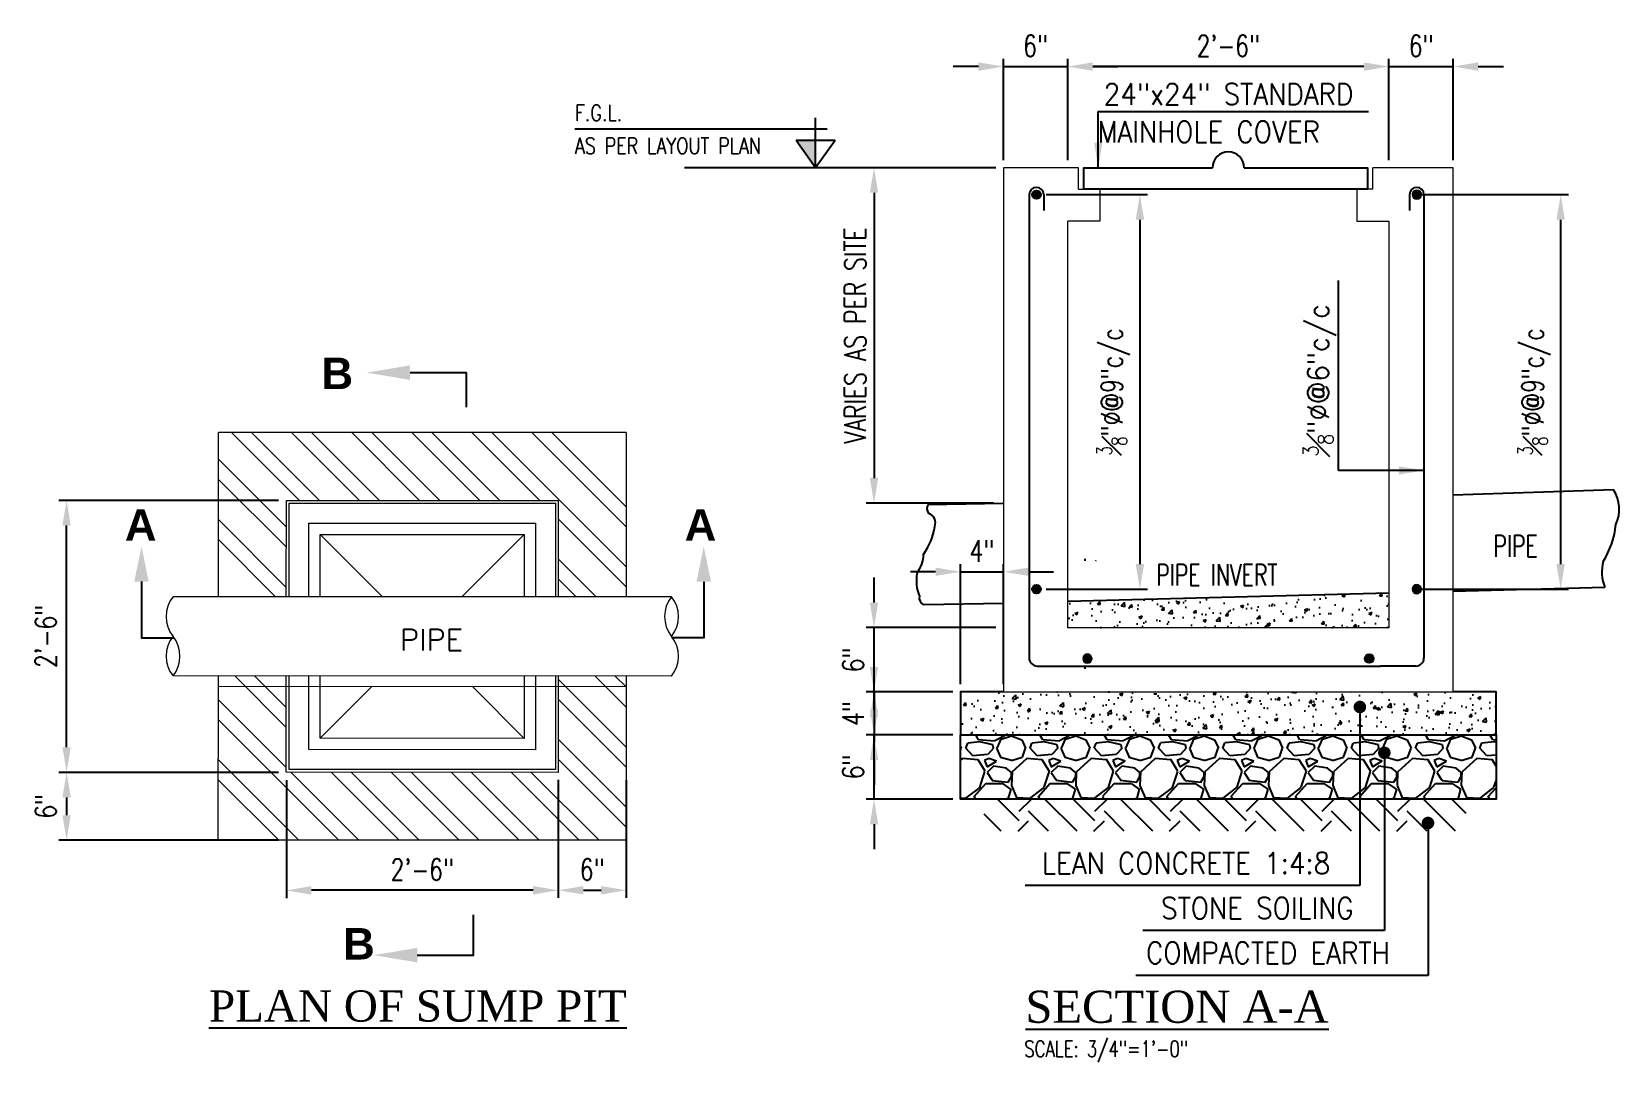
# Model space of a CAD drawing. Header units: feet. Extents: x 50754 to 76410, y 49660 to 67674.
# Drawn here: x 55588.2 to 55736.4, y 67235.7 to 67331.9 of the extents above; entities that cross this region are included whole.
import ezdxf

# ---------------------------------------------------------------- set-up
doc = ezdxf.new("R2010")
doc.units = ezdxf.units.FT
doc.header["$PDMODE"] = 32
doc.linetypes.add('HIDDENX2', pattern=[0.75, 0.5, -0.25])
for name, color, linetype in [('A-TYP-H-TEXT', 2, 'Continuous'), ('A-TYP-ST-LEVEL', 1, 'Continuous'), ('axis', 8, 'Continuous'), ('BEAM', 2, 'Continuous'), ('BOT-STEEL', 6, 'Continuous'), ('dim', 1, 'Continuous'), ('hatch', 8, 'Continuous'), ('PL', 1, 'Continuous'), ('S-BLOWUP COLUMN', 4, 'Continuous'), ('Sewer Details Hatch', 1, 'Continuous'), ('TEXT', 3, 'Continuous'), ('Water Supply Details Text', 3, 'Continuous'), ('X Line', 1, 'Continuous')]:
    doc.layers.add(name, color=color, linetype=linetype)
doc.layers.add('P Man Hole Details', color=3, linetype='Continuous', lineweight=0)
doc.styles.add('HADINGS', font='times.ttf')
doc.styles.add('L100', font='simplex_.ttf', dxfattribs={"height": 0.1})
doc.styles.add('rizwan', font='romans.shx', dxfattribs={"width": 0.75})
doc.styles.add('ROMANC', font='times.ttf')
doc.styles.add('ROMANS', font='romans.shx', dxfattribs={"width": 0.9})
doc.styles.add('SECTION TX', font='romans.shx', dxfattribs={"width": 0.7})
doc.styles.add('STYLE4', font='romans.shx')
doc.dimstyles.new('STYLE-64', dxfattribs={"dimscale": 64, "dimtxt": 0.09375, "dimasz": 0.09375, "dimexe": 0.0625, "dimexo": 0.0625, "dimgap": 0.03125, "dimtad": 1, "dimzin": 3, "dimdsep": 46, "dimlunit": 4, "dimtxsty": 'rizwan', "dimcen": 0.125, "dimdle": 4, "dimclrd": 1, "dimclre": 1, "dimclrt": 2, "dimadec": 0, "dimazin": 0, "dimtfac": 0.5, "dimtix": 1, "dimtmove": 2, "dimatfit": 3, "dimfxl": 1, "dimfrac": 1, "dimtolj": 1, "dimtzin": 3, "dimarcsym": 0})

# ---------------------------------------------------------------- blocks, each defined once
blk = doc.blocks.new('*D86')
at = {"layer": 'Defpoints', "color": 0, "ltscale": 1.5, "transparency": 16777216}
for p in [(55637.34, 67262.74, -4159.8), (55643.68, 67262.74, -4159.8), (55643.68, 67251.73)]:
    blk.add_point(p, dxfattribs=at)
at = {"layer": 'dim', "color": 1, "lineweight": -2, "ltscale": 1.5, "transparency": 16777216}
for p, q in [((55637.34, 67262.02), (55637.34, 67251.01)), ((55643.68, 67262.02), (55643.68, 67251.01)), ((55639.68, 67251.73), (55641.34, 67251.73))]:
    blk.add_line(p, q, dxfattribs=at)
at = {"layer": 'dim', "color": 1, "ltscale": 1.5, "transparency": 16777216}
for points in [[(55639.68, 67252.12), (55639.68, 67251.34), (55637.34, 67251.73)], [(55641.34, 67252.12), (55641.34, 67251.34), (55643.68, 67251.73)]]:
    blk.add_solid(points, dxfattribs=at)
at = {"layer": 'dim', "color": 2, "ltscale": 1.5, "transparency": 16777216, "insert": (55640.51, 67253.67), "char_height": 2, "attachment_point": 5, "style": 'rizwan'}
blk.add_mtext('\\A1;6"', dxfattribs=at)
blk = doc.blocks.new('*D87')
at = {"layer": 'Defpoints', "color": 0, "ltscale": 1.5, "transparency": 16777216}
for p in [(55611.95, 67262.74, -4159.8), (55591.43, 67256.4), (55611.94, 67256.4, -4159.8)]:
    blk.add_point(p, dxfattribs=at)
at = {"layer": 'dim', "color": 1, "lineweight": -2, "ltscale": 1.5, "transparency": 16777216}
for p, q in [((55611.23, 67262.74), (55590.71, 67262.74)), ((55591.43, 67260.4), (55591.43, 67258.74)), ((55611.22, 67256.4), (55590.71, 67256.4))]:
    blk.add_line(p, q, dxfattribs=at)
at = {"layer": 'dim', "color": 1, "ltscale": 1.5, "transparency": 16777216}
for points in [[(55591.04, 67260.4), (55591.82, 67260.4), (55591.43, 67262.74)], [(55591.04, 67258.74), (55591.82, 67258.74), (55591.43, 67256.4)]]:
    blk.add_solid(points, dxfattribs=at)
at = {"layer": 'dim', "color": 2, "ltscale": 1.5, "transparency": 16777216, "insert": (55589.49, 67259.57), "char_height": 2, "attachment_point": 5, "rotation": 90, "style": 'rizwan'}
blk.add_mtext('\\A1;6"', dxfattribs=at)
blk = doc.blocks.new('*D64')
at = {"layer": 'Defpoints', "color": 0, "ltscale": 1.5, "transparency": 16777216}
for p in [(55591.43, 67288.13), (55611.95, 67288.13, -4159.8), (55611.95, 67262.74, -4159.8)]:
    blk.add_point(p, dxfattribs=at)
at = {"layer": 'dim', "color": 1, "lineweight": -2, "ltscale": 1.5, "transparency": 16777216}
for p, q in [((55611.23, 67288.13), (55590.71, 67288.13)), ((55591.43, 67265.09), (55591.43, 67285.79)), ((55611.23, 67262.74), (55590.71, 67262.74))]:
    blk.add_line(p, q, dxfattribs=at)
at = {"layer": 'dim', "color": 1, "ltscale": 1.5, "transparency": 16777216}
for points in [[(55591.04, 67285.79), (55591.82, 67285.79), (55591.43, 67288.13)], [(55591.04, 67265.09), (55591.82, 67265.09), (55591.43, 67262.74)]]:
    blk.add_solid(points, dxfattribs=at)
at = {"layer": 'dim', "color": 2, "ltscale": 1.5, "transparency": 16777216, "insert": (55589.49, 67275.44), "char_height": 2, "attachment_point": 5, "rotation": 90, "style": 'rizwan'}
blk.add_mtext('\\A1;2\'-6"', dxfattribs=at)
blk = doc.blocks.new('*D65')
at = {"layer": 'Defpoints', "color": 0, "ltscale": 1.5, "transparency": 16777216}
for p in [(55611.95, 67262.74, -4159.8), (55637.34, 67262.75, -4159.8), (55611.95, 67251.72)]:
    blk.add_point(p, dxfattribs=at)
at = {"layer": 'dim', "color": 1, "lineweight": -2, "ltscale": 1.5, "transparency": 16777216}
for p, q in [((55611.95, 67262.02), (55611.95, 67251)), ((55637.34, 67262.03), (55637.34, 67251.01)), ((55634.99, 67251.73), (55614.29, 67251.73))]:
    blk.add_line(p, q, dxfattribs=at)
at = {"layer": 'dim', "color": 1, "ltscale": 1.5, "transparency": 16777216}
for points in [[(55614.29, 67252.12), (55614.29, 67251.33), (55611.95, 67251.72)], [(55634.99, 67252.12), (55634.99, 67251.34), (55637.34, 67251.73)]]:
    blk.add_solid(points, dxfattribs=at)
at = {"layer": 'dim', "color": 2, "ltscale": 1.5, "transparency": 16777216, "insert": (55624.64, 67253.67), "char_height": 2, "attachment_point": 5, "rotation": 0.0073, "style": 'rizwan'}
blk.add_mtext('\\A1;2\'-6"', dxfattribs=at)
blk = doc.blocks.new('*D75')
at = {"layer": 'Defpoints', "color": 0, "ltscale": 1.5, "transparency": 16777216}
for p in [(55684.9, 67328.64), (55678.9, 67319.19), (55684.9, 67319.19)]:
    blk.add_point(p, dxfattribs=at)
at = {"layer": 'dim', "color": 1, "lineweight": -2, "ltscale": 1.5, "transparency": 16777216}
for p, q in [((55676.56, 67328.64), (55674.21, 67328.64)), ((55678.9, 67319.91), (55678.9, 67329.36)), ((55678.9, 67328.64), (55684.9, 67328.64)), ((55684.9, 67319.91), (55684.9, 67329.36)), ((55687.24, 67328.64), (55689.59, 67328.64))]:
    blk.add_line(p, q, dxfattribs=at)
at = {"layer": 'dim', "color": 1, "ltscale": 1.5, "transparency": 16777216}
for points in [[(55676.56, 67329.03), (55676.56, 67328.24), (55678.9, 67328.64)], [(55687.24, 67329.03), (55687.24, 67328.24), (55684.9, 67328.64)]]:
    blk.add_solid(points, dxfattribs=at)
at = {"layer": 'dim', "color": 2, "ltscale": 1.5, "transparency": 16777216, "insert": (55681.9, 67330.58), "char_height": 2, "attachment_point": 5, "style": 'rizwan'}
blk.add_mtext('\\A1;6"', dxfattribs=at)
blk = doc.blocks.new('*D76')
at = {"layer": 'Defpoints', "color": 0, "ltscale": 1.5, "transparency": 16777216}
for p in [(55720.9, 67328.64), (55714.9, 67319.19), (55720.9, 67319.19)]:
    blk.add_point(p, dxfattribs=at)
at = {"layer": 'dim', "color": 1, "lineweight": -2, "ltscale": 1.5, "transparency": 16777216}
for p, q in [((55712.56, 67328.64), (55710.21, 67328.64)), ((55714.9, 67319.91), (55714.9, 67329.36)), ((55714.9, 67328.64), (55720.9, 67328.64)), ((55720.9, 67319.91), (55720.9, 67329.36)), ((55723.24, 67328.64), (55725.59, 67328.64))]:
    blk.add_line(p, q, dxfattribs=at)
at = {"layer": 'dim', "color": 1, "ltscale": 1.5, "transparency": 16777216}
for points in [[(55712.56, 67329.03), (55712.56, 67328.24), (55714.9, 67328.64)], [(55723.24, 67329.03), (55723.24, 67328.24), (55720.9, 67328.64)]]:
    blk.add_solid(points, dxfattribs=at)
at = {"layer": 'dim', "color": 2, "ltscale": 1.5, "transparency": 16777216, "insert": (55717.9, 67330.58), "char_height": 2, "attachment_point": 5, "style": 'rizwan'}
blk.add_mtext('\\A1;6"', dxfattribs=at)
blk = doc.blocks.new('*D77')
at = {"layer": 'Defpoints', "color": 0, "ltscale": 1.5, "transparency": 16777216}
for p in [(55678.9, 67319.19), (55666.82, 67287.87), (55678.71, 67287.87)]:
    blk.add_point(p, dxfattribs=at)
at = {"layer": 'dim', "color": 1, "lineweight": -2, "ltscale": 1.5, "transparency": 16777216}
for p, q in [((55678.18, 67319.19), (55666.1, 67319.19)), ((55666.82, 67316.85), (55666.82, 67290.21)), ((55677.99, 67287.87), (55666.1, 67287.87))]:
    blk.add_line(p, q, dxfattribs=at)
at = {"layer": 'dim', "color": 1, "ltscale": 1.5, "transparency": 16777216}
for points in [[(55666.43, 67316.85), (55667.21, 67316.85), (55666.82, 67319.19)], [(55666.43, 67290.21), (55667.21, 67290.21), (55666.82, 67287.87)]]:
    blk.add_solid(points, dxfattribs=at)
at = {"layer": 'dim', "color": 2, "ltscale": 1.5, "transparency": 16777216, "insert": (55665.07, 67303.53), "char_height": 2, "attachment_point": 5, "rotation": 90, "style": 'rizwan'}
blk.add_mtext('\\A1;VARIES AS PER SITE', dxfattribs=at)
blk = doc.blocks.new('*D78')
at = {"layer": 'Defpoints', "color": 0, "ltscale": 1.5, "transparency": 16777216}
for p in [(55666.82, 67276.25), (55678.9, 67276.25), (55674.9, 67270.25)]:
    blk.add_point(p, dxfattribs=at)
at = {"layer": 'dim', "color": 1, "lineweight": -2, "ltscale": 1.5, "transparency": 16777216}
for p, q in [((55666.82, 67278.59), (55666.82, 67280.94)), ((55678.18, 67276.25), (55666.1, 67276.25)), ((55666.82, 67270.25), (55666.82, 67276.25)), ((55674.18, 67270.25), (55666.1, 67270.25)), ((55666.82, 67267.9), (55666.82, 67265.56))]:
    blk.add_line(p, q, dxfattribs=at)
at = {"layer": 'dim', "color": 1, "ltscale": 1.5, "transparency": 16777216}
for points in [[(55666.43, 67278.59), (55667.21, 67278.59), (55666.82, 67276.25)], [(55666.43, 67267.9), (55667.21, 67267.9), (55666.82, 67270.25)]]:
    blk.add_solid(points, dxfattribs=at)
at = {"layer": 'dim', "color": 2, "ltscale": 1.5, "transparency": 16777216, "insert": (55664.88, 67273.25), "char_height": 2, "attachment_point": 5, "rotation": 90, "style": 'rizwan'}
blk.add_mtext('\\A1;6"', dxfattribs=at)
blk = doc.blocks.new('*D79')
at = {"layer": 'Defpoints', "color": 0, "ltscale": 1.5, "transparency": 16777216}
for p in [(55674.9, 67270.25), (55666.82, 67266.25), (55674.9, 67266.25)]:
    blk.add_point(p, dxfattribs=at)
at = {"layer": 'dim', "color": 1, "lineweight": -2, "ltscale": 1.5, "transparency": 16777216}
for p, q in [((55666.82, 67272.59), (55666.82, 67274.94)), ((55674.18, 67270.25), (55666.1, 67270.25)), ((55666.82, 67270.25), (55666.82, 67266.25)), ((55674.18, 67266.25), (55666.1, 67266.25)), ((55666.82, 67263.9), (55666.82, 67261.56))]:
    blk.add_line(p, q, dxfattribs=at)
at = {"layer": 'dim', "color": 1, "ltscale": 1.5, "transparency": 16777216}
for points in [[(55666.43, 67272.59), (55667.21, 67272.59), (55666.82, 67270.25)], [(55666.43, 67263.9), (55667.21, 67263.9), (55666.82, 67266.25)]]:
    blk.add_solid(points, dxfattribs=at)
at = {"layer": 'dim', "color": 2, "ltscale": 1.5, "transparency": 16777216, "insert": (55664.88, 67268.25), "char_height": 2, "attachment_point": 5, "rotation": 90, "style": 'rizwan'}
blk.add_mtext('\\A1;4"', dxfattribs=at)
blk = doc.blocks.new('A$C76BB0DB5')
at = {"layer": 'BOT-STEEL', "ltscale": 0.05}
h = blk.add_hatch(color=256, dxfattribs=at)
h.dxf.hatch_style = 1
h.paths.add_polyline_path([(-0.75, 0, 1), (0.75, 0, 1)])
blk.add_circle((0, 0), 0.75, dxfattribs=at)
blk = doc.blocks.new('*D80')
at = {"layer": 'Defpoints', "color": 0, "ltscale": 1.5, "transparency": 16777216}
for p in [(55678.9, 67281.47), (55674.9, 67270.25), (55678.9, 67270.25)]:
    blk.add_point(p, dxfattribs=at)
at = {"layer": 'dim', "color": 1, "lineweight": -2, "ltscale": 1.5, "transparency": 16777216}
for p, q in [((55674.9, 67270.97), (55674.9, 67282.19)), ((55678.9, 67270.97), (55678.9, 67282.19)), ((55672.56, 67281.47), (55670.21, 67281.47)), ((55674.9, 67281.47), (55678.9, 67281.47)), ((55681.24, 67281.47), (55683.59, 67281.47))]:
    blk.add_line(p, q, dxfattribs=at)
at = {"layer": 'dim', "color": 1, "ltscale": 1.5, "transparency": 16777216}
for points in [[(55672.56, 67281.86), (55672.56, 67281.08), (55674.9, 67281.47)], [(55681.24, 67281.86), (55681.24, 67281.08), (55678.9, 67281.47)]]:
    blk.add_solid(points, dxfattribs=at)
at = {"layer": 'dim', "color": 2, "ltscale": 1.5, "transparency": 16777216, "insert": (55676.9, 67283.41), "char_height": 2, "attachment_point": 5, "style": 'rizwan'}
blk.add_mtext('\\A1;4"', dxfattribs=at)
blk = doc.blocks.new('*D81')
at = {"layer": 'Defpoints', "color": 0, "ltscale": 1.5, "transparency": 16777216}
for p in [(55684.9, 67328.64), (55684.9, 67319.19), (55714.9, 67319.19)]:
    blk.add_point(p, dxfattribs=at)
at = {"layer": 'dim', "color": 1, "lineweight": -2, "ltscale": 1.5, "transparency": 16777216}
for p, q in [((55684.9, 67319.91), (55684.9, 67329.36)), ((55712.56, 67328.64), (55687.24, 67328.64)), ((55714.9, 67319.91), (55714.9, 67329.36))]:
    blk.add_line(p, q, dxfattribs=at)
at = {"layer": 'dim', "color": 1, "ltscale": 1.5, "transparency": 16777216}
for points in [[(55687.24, 67329.03), (55687.24, 67328.24), (55684.9, 67328.64)], [(55712.56, 67329.03), (55712.56, 67328.24), (55714.9, 67328.64)]]:
    blk.add_solid(points, dxfattribs=at)
at = {"layer": 'dim', "color": 2, "ltscale": 1.5, "transparency": 16777216, "insert": (55699.9, 67330.58), "char_height": 2, "attachment_point": 5, "style": 'rizwan'}
blk.add_mtext('\\A1;2\'-6"', dxfattribs=at)
blk = doc.blocks.new('*D82')
at = {"layer": 'Defpoints', "color": 0, "ltscale": 1.5, "transparency": 16777216}
for p in [(55682.17, 67316.68), (55682.17, 67279.84), (55691.64, 67279.84)]:
    blk.add_point(p, dxfattribs=at)
at = {"layer": 'dim', "color": 1, "lineweight": -2, "ltscale": 1.5, "transparency": 16777216}
for p, q in [((55682.89, 67316.68), (55692.36, 67316.68)), ((55691.64, 67314.33), (55691.64, 67282.19)), ((55682.89, 67279.84), (55692.36, 67279.84))]:
    blk.add_line(p, q, dxfattribs=at)
at = {"layer": 'dim', "color": 1, "ltscale": 1.5, "transparency": 16777216}
for points in [[(55691.25, 67314.33), (55692.04, 67314.33), (55691.64, 67316.68)], [(55691.25, 67282.19), (55692.04, 67282.19), (55691.64, 67279.84)]]:
    blk.add_solid(points, dxfattribs=at)
at = {"layer": 'dim', "color": 2, "ltscale": 1.5, "transparency": 16777216, "insert": (55689.16, 67298.26), "char_height": 2, "attachment_point": 5, "rotation": 90, "style": 'rizwan'}
blk.add_mtext('\\A1;{\\H0.7x;\\S3#8;\\H1.4286x;"%%C@9"c/c}', dxfattribs=at)
blk = doc.blocks.new('*D83')
at = {"layer": 'Defpoints', "color": 0, "ltscale": 1.5, "transparency": 16777216}
for p in [(55717.09, 67316.68), (55717.09, 67279.84), (55730.93, 67279.84)]:
    blk.add_point(p, dxfattribs=at)
at = {"layer": 'dim', "color": 1, "lineweight": -2, "ltscale": 1.5, "transparency": 16777216}
for p, q in [((55717.81, 67316.68), (55731.65, 67316.68)), ((55730.93, 67314.33), (55730.93, 67282.19)), ((55717.81, 67279.84), (55731.65, 67279.84))]:
    blk.add_line(p, q, dxfattribs=at)
at = {"layer": 'dim', "color": 1, "ltscale": 1.5, "transparency": 16777216}
for points in [[(55730.54, 67314.33), (55731.32, 67314.33), (55730.93, 67316.68)], [(55730.54, 67282.19), (55731.32, 67282.19), (55730.93, 67279.84)]]:
    blk.add_solid(points, dxfattribs=at)
at = {"layer": 'dim', "color": 2, "ltscale": 1.5, "transparency": 16777216, "insert": (55728.45, 67298.26), "char_height": 2, "attachment_point": 5, "rotation": 90, "style": 'rizwan'}
blk.add_mtext('\\A1;{\\H0.7x;\\S3#8;\\H1.4286x;"%%C@9"c/c}', dxfattribs=at)
blk = doc.blocks.new('*D84')
at = {"layer": 'Defpoints', "color": 0, "ltscale": 1.5, "transparency": 16777216}
for p in [(55666.82, 67266.25), (55674.9, 67266.25), (55674.9, 67260.25)]:
    blk.add_point(p, dxfattribs=at)
at = {"layer": 'dim', "color": 1, "lineweight": -2, "ltscale": 1.5, "transparency": 16777216}
for p, q in [((55666.82, 67268.59), (55666.82, 67270.94)), ((55674.18, 67266.25), (55666.1, 67266.25)), ((55666.82, 67260.25), (55666.82, 67266.25)), ((55674.18, 67260.25), (55666.1, 67260.25)), ((55666.82, 67257.9), (55666.82, 67255.56))]:
    blk.add_line(p, q, dxfattribs=at)
at = {"layer": 'dim', "color": 1, "ltscale": 1.5, "transparency": 16777216}
for points in [[(55666.43, 67268.59), (55667.21, 67268.59), (55666.82, 67266.25)], [(55666.43, 67257.9), (55667.21, 67257.9), (55666.82, 67260.25)]]:
    blk.add_solid(points, dxfattribs=at)
at = {"layer": 'dim', "color": 2, "ltscale": 1.5, "transparency": 16777216, "insert": (55664.88, 67263.25), "char_height": 2, "attachment_point": 5, "rotation": 90, "style": 'rizwan'}
blk.add_mtext('\\A1;6"', dxfattribs=at)

msp = doc.modelspace()

# ---------------------------------------------------------------- hatches: boundary and pattern name
at = {"layer": 'A-TYP-ST-LEVEL', "linetype": 'Continuous', "ltscale": 1.5}
msp.add_hatch(color=1, dxfattribs=at).paths.add_polyline_path([(55659.53509, 67321.72598), (55661.36474, 67321.72598), (55661.36474, 67319.19467)])
at = {"layer": 'BEAM'}
h = msp.add_hatch(dxfattribs=at)
h.set_pattern_fill('AR-CONC', color=252, scale=0.416667, style=0)
h.set_pattern_definition([(50, (57124.1436, 64257.3092), (2.9885841, -0.2614672), [0.3125, -3.4375]), (355, (57124.1436, 64257.3092), (-0.5781306, 3.134134), [0.25, -2.75]), (100.45144, (57124.3926, 64257.2874), (2.4104535, 2.8726666), [0.265584, -2.9214255]), (46.1842, (57124.1436, 64258.1425), (4.446839, -0.6896637), [0.46875, -5.15625]), (96.63564, (57124.514, 64258.085), (3.894425, 4.0588275), [0.3983764, -4.3821407]), (351.18416, (57124.1436, 64258.1425), (3.894425, 4.0588275), [0.375, -4.125]), (21, (57124.5602, 64257.9342), (2.4871127, -1.6775787), [0.3125, -3.4375]), (326, (57124.5602, 64257.9342), (1.013814, 3.0214585), [0.25, -2.75]), (71.45144, (57124.7675, 64257.7944), (3.5009266, 1.3438798), [0.265584, -2.9214255]), (37.5, (57124.1436, 64257.3092), (0.05066606, 1.38705772), [0, -2.7166667, 0, -2.7916667, 0, -2.7604167]), (7.5, (57124.1436, 64257.3092), (1.0961231, 1.6433821), [0, -1.5916667, 0, -2.6541667, 0, -1.0520833]), (327.5, (57123.2144, 64257.3092), (2.22426015, -0.09397863), [0, -1.0416667, 0, -3.25, 0, -4.3125]), (317.5, (57122.7977, 64257.3092), (2.4299424, 0.4171041), [0, -1.3541667, 0, -2.1583333, 0, -3.0625])])
h.paths.add_polyline_path([(55714.90097, 67276.2481), (55714.90097, 67279.47752), (55684.90097, 67278.69913), (55684.90097, 67276.2481)])
h = msp.add_hatch(dxfattribs=at)
h.set_pattern_fill('AR-CONC', color=252, scale=0.416667, style=0)
h.set_pattern_definition([(50, (54591.917, 65171.3706), (2.988584, -0.2614672), [0.3125, -3.4375]), (355, (54591.917, 65171.3706), (-0.5781306, 3.134134), [0.25, -2.75]), (100.45144, (54592.166, 65171.3488), (2.4104535, 2.8726666), [0.265584, -2.9214255]), (46.1842, (54591.917, 65172.204), (4.446839, -0.6896637), [0.46875, -5.15625]), (96.63564, (54592.2876, 65172.1465), (3.894425, 4.0588275), [0.398376, -4.382141]), (351.18416, (54591.917, 65172.204), (3.894425, 4.0588275), [0.375, -4.125]), (21, (54592.3337, 65171.9956), (2.4871127, -1.6775787), [0.3125, -3.4375]), (326, (54592.3337, 65171.9956), (1.013814, 3.0214585), [0.25, -2.75]), (71.45144, (54592.541, 65171.8558), (3.5009266, 1.3438798), [0.265584, -2.9214255]), (37.5, (54591.9171, 65171.3706), (0.05066606, 1.38705772), [0, -2.7166667, 0, -2.7916667, 0, -2.7604167]), (7.5, (54591.9171, 65171.3706), (1.0961231, 1.6433821), [0, -1.5916667, 0, -2.6541667, 0, -1.0520833]), (327.5, (54590.9879, 65171.3706), (2.22426015, -0.09397863), [0, -1.0416667, 0, -3.25, 0, -4.3125]), (317.5, (54590.5712, 65171.3706), (2.4299424, 0.4171041), [0, -1.3541667, 0, -2.1583333, 0, -3.0625])])
h.paths.add_polyline_path([(55724.90097, 67266.2481), (55724.90097, 67270.2481), (55711.79031, 67270.2481), (55678.90097, 67270.2481), (55674.90097, 67270.2481), (55674.90097, 67266.2481)])
h = msp.add_hatch(dxfattribs=at)
h.set_pattern_fill('EARTH', color=252, scale=20, angle=45, style=0)
h.set_pattern_definition([(45, (-159746.783, 21473.942), (4e-16, 7.07106781), [5, -5]), (45, (-159748.109, 21475.268), (4e-16, 7.07106781), [5, -5]), (45, (-159749.435, 21476.5937), (4e-16, 7.07106781), [5, -5]), (135, (-159749.435, 21477.4776), (-7.07106781, 9e-16), [5, -5]), (135, (-159748.109, 21478.8034), (-7.07106781, 9e-16), [5, -5]), (135, (-159746.783, 21480.129), (-7.07106781, 9e-16), [5, -5])])
h.paths.add_polyline_path([(55722.11887, 67260.2481), (55720.23756, 67260.2481), (55677.1024, 67260.2481), (55677.1024, 67257.2481), (55722.11887, 67257.2481)])
at = {"layer": 'hatch'}
h = msp.add_hatch(dxfattribs=at)
h.set_pattern_fill('GRAVEL', color=252, scale=6)
h.set_pattern_definition([(228.012788, (56181.9298, 65476.96106), (-48, -54), [0.807216, -79.914528]), (184.96974, (56181.3898, 65476.36106), (72, 6), [1.385208, -137.135549]), (132.510447, (56180.0098, 65476.24106), (60, -66), [0.976728, -96.696196]), (267.273689, (56177.6698, 65474.74106), (6, 120), [1.261428, -124.881348]), (292.833654, (56177.6098, 65473.48106), (-30, 72), [1.23693, -122.456239]), (357.273689, (56178.0898, 65472.34106), (-120, 6), [1.261428, -124.881348]), (37.69424, (56179.3498, 65472.28106), (-78, -60), [1.668174, -165.149091]), (72.255328, (56180.6698, 65473.30106), (42, 132), [1.574928, -155.917929]), (121.429566, (56181.1498, 65474.80106), (-48, 78), [1.2657, -125.304439]), (175.236358, (56180.4898, 65475.88106), (66, -6), [1.444992, -70.804575]), (222.397438, (56179.0498, 65476.00106), (-72, -66), [1.868688, -185.00025]), (138.814075, (56183.6098, 65474.68106), (-42, 36), [0.637806, -63.143069]), (171.469234, (56183.1298, 65475.10106), (78, -12), [1.213422, -120.129068]), (225, (56181.93, 65475.281), (-7e-16, -6), [0.848526, -7.636755]), (203.19859, (56181.5098, 65476.00106), (30, 12), [0.456948, -45.23769]), (291.80141, (56181.0898, 65475.821), (-6, 18), [0.646218, -31.66477]), (30.963757, (56181.3298, 65475.2211), (18, 12), [1.049574, -33.936137]), (161.56505, (56182.2298, 65475.761), (12, -6), [0.758946, -18.21472]), (16.38954, (56177.6098, 65475.82106), (60, 18), [1.0632, -105.25707]), (70.346176, (56178.6298, 65476.12106), (-24, -66), [0.891966, -88.304446]), (293.19859, (56182.2298, 65476.96106), (-12, 30), [0.91389, -44.780749]), (343.61046, (56182.5898, 65476.12106), (-60, 18), [1.0632, -105.25707]), (339.443955, (56177.6098, 65472.10106), (-30, 12), [1.02528, -50.238742]), (294.77514, (56178.5698, 65471.74106), (-30, 66), [0.859068, -85.047858]), (66.80141, (56182.2898, 65470.96106), (12, 30), [0.91389, -44.780749]), (17.354025, (56182.6498, 65471.80106), (-78, -24), [1.005786, -99.572542]), (69.443955, (56179.3498, 65470.96106), (-12, -30), [0.51264, -50.751382]), (101.30993, (56181.9298, 65470.961), (-6, 24), [0.30594, -30.288177]), (165.96376, (56181.8698, 65471.261), (18, -6), [1.23693, -23.501704]), (186.009006, (56180.6698, 65471.56106), (60, 6), [1.1463, -113.483539]), (303.69007, (56181.3298, 65474.681), (-6, 12), [0.865332, -20.767976]), (353.157227, (56181.8098, 65473.96106), (102, -12), [1.510764, -149.565376]), (60.945396, (56183.3098, 65473.78106), (-24, -42), [0.617736, -61.156045]), (90, (56183.61, 65474.321), (-6, 6), [0.36, -5.64]), (120.256437, (56180.5498, 65471.74106), (24, -42), [0.833544, -82.52112]), (48.012788, (56180.1298, 65472.46106), (48, 54), [1.614432, -79.107312]), (0, (56181.21, 65473.661), (6, 6), [1.56, -4.44]), (325.304846, (56182.7698, 65473.66106), (60, -42), [0.948684, -93.919646]), (254.054604, (56183.5498, 65473.12106), (-6, -24), [0.873612, -42.807047]), (207.645975, (56183.3098, 65472.28106), (-114, -60), [1.42239, -140.816845]), (175.426079, (56182.0498, 65471.62106), (-78, 6), [1.504794, -148.97444])])
h.paths.add_polyline_path([(55724.90097, 67266.2481), (55674.90097, 67266.2481), (55674.90097, 67260.2481), (55724.90097, 67260.2481)])

# ---------------------------------------------------------------- linework, layer by layer
at = {"layer": 'A-TYP-ST-LEVEL', "color": 3, "linetype": 'Continuous', "ltscale": 1.5}
for p, q in [((55661.36474, 67319.19467), (55661.36474, 67323.85932)), ((55662.4314, 67322.79265), (55638.88018, 67322.79265)), ((55663.19438, 67321.72598), (55659.53509, 67321.72598)), ((55663.19438, 67321.72598), (55661.36474, 67319.19467))]:
    msp.add_line(p, q, dxfattribs=at)
at = {"layer": 'A-TYP-ST-LEVEL', "linetype": 'Continuous', "ltscale": 1.5}
msp.add_line((55661.36474, 67319.19467), (55659.53509, 67321.72598), dxfattribs=at)
at = {"layer": 'dim', "ltscale": 1.5}
msp.add_line((55714.90097, 67279.47752), (55684.90097, 67278.69913), dxfattribs=at)
at = {"layer": 'P Man Hole Details'}
for p, q in [((55605.59926, 67279.14224, -8319.60326), (55605.60055, 67294.48194, -8319.60326)), ((55643.68532, 67294.47872, -8319.60326), (55605.60055, 67294.48194, -8319.60326)), ((55613.17415, 67288.13383, -8319.60326), (55606.82722, 67294.48183, -8319.60326)), ((55615.04429, 67288.13368, -8319.60326), (55608.69736, 67294.48167, -8319.60326)), ((55618.78456, 67288.13336, -8319.60326), (55612.43764, 67294.48136, -8319.60326)), ((55620.6547, 67288.1332, -8319.60326), (55614.30778, 67294.4812, -8319.60326)), ((55624.39498, 67288.13289, -8319.60326), (55618.04805, 67294.48088, -8319.60326)), ((55626.26512, 67288.13273, -8319.60326), (55619.91819, 67294.48073, -8319.60326)), ((55630.0054, 67288.13241, -8319.60326), (55623.65847, 67294.48041, -8319.60326)), ((55631.87553, 67288.13226, -8319.60326), (55625.52861, 67294.48025, -8319.60326)), ((55635.61581, 67288.13194, -8319.60326), (55629.26889, 67294.47994, -8319.60326)), ((55643.68426, 67281.93243, -8319.60326), (55631.13903, 67294.47978, -8319.60326)), ((55643.68458, 67285.67271, -8319.60326), (55634.8793, 67294.47946, -8319.60326)), ((55643.68473, 67287.54284, -8319.60326), (55636.74944, 67294.47931, -8319.60326)), ((55643.68532, 67294.47872, -8319.60326), (55643.68402, 67279.13902, -8319.60326)), ((55611.94726, 67285.62033, -8319.60326), (55605.60034, 67291.96833, -8319.60326)), ((55611.94711, 67283.75019, -8319.60326), (55605.60018, 67290.09819, -8319.60326)), ((55611.94672, 67279.1417, -8319.60326), (55611.94748, 67288.13394, -8319.60326)), ((55611.94748, 67288.13394, -8319.60326), (55637.33732, 67288.1318, -8319.60326)), ((55637.33732, 67288.1318, -8319.60326), (55637.33656, 67279.13956, -8319.60326)), ((55612.2112, 67279.14168, -8319.60326), (55612.21193, 67287.86944, -8319.60326)), ((55612.21193, 67287.86944, -8319.60326), (55637.07282, 67287.86734, -8319.60326)), ((55637.07282, 67287.86734, -8319.60326), (55637.07209, 67279.13958, -8319.60326)), ((55611.94679, 67280.00992, -8319.60326), (55605.59987, 67286.35791, -8319.60326)), ((55614.06254, 67279.14152, -8319.60326), (55614.06312, 67286.01794, -8319.60326)), ((55614.06312, 67286.01794, -8319.60326), (55635.22132, 67286.01615, -8319.60326)), ((55635.22132, 67286.01615, -8319.60326), (55635.22074, 67279.13974, -8319.60326)), ((55643.6841, 67280.06229, -8319.60326), (55637.33718, 67286.41029, -8319.60326)), ((55610.94479, 67279.14179, -8319.60326), (55605.59971, 67284.48777, -8319.60326)), ((55615.12045, 67279.14143, -8319.60326), (55615.12094, 67284.95994, -8319.60326)), ((55615.12094, 67284.95994, -8319.60326), (55634.16332, 67284.95833, -8319.60326)), ((55615.12094, 67284.95994, -8319.60326), (55620.93895, 67279.14094, -8319.60326)), ((55634.16332, 67284.95833, -8319.60326), (55628.34433, 67279.14032, -8319.60326)), ((55634.16332, 67284.95833, -8319.60326), (55634.16283, 67279.13983, -8319.60326)), ((55640.86701, 67279.13926, -8319.60326), (55637.33686, 67282.67001, -8319.60326)), ((55638.99687, 67279.13942, -8319.60326), (55637.3367, 67280.79987, -8319.60326)), ((55647.91566, 67279.13867, -8319.60326), (55601.36762, 67279.14259, -8319.60326)), ((55647.91504, 67271.73329, -8319.60326), (55601.36699, 67271.73722, -8319.60326)), ((55605.59734, 67256.39717, -8319.60326), (55605.59863, 67271.73687, -8319.60326)), ((55611.94569, 67266.91894, -8319.60326), (55607.12871, 67271.73674, -8319.60326)), ((55611.94584, 67268.78908, -8319.60326), (55608.99885, 67271.73658, -8319.60326)), ((55611.94533, 67262.74409, -8319.60326), (55611.94609, 67271.73633, -8319.60326)), ((55612.20983, 67263.00855, -8319.60326), (55612.21057, 67271.73631, -8319.60326)), ((55614.06133, 67264.85973, -8319.60326), (55614.06191, 67271.73615, -8319.60326)), ((55615.11933, 67265.91756, -8319.60326), (55615.11982, 67271.73606, -8319.60326)), ((55634.16221, 67271.73446, -8319.60326), (55634.16172, 67265.91595, -8319.60326)), ((55635.22012, 67271.73437, -8319.60326), (55635.21954, 67264.85795, -8319.60326)), ((55637.07146, 67271.73421, -8319.60326), (55637.07072, 67263.00645, -8319.60326)), ((55637.33594, 67271.73419, -8319.60326), (55637.33518, 67262.74195, -8319.60326)), ((55643.68316, 67268.84146, -8319.60326), (55640.7912, 67271.7339, -8319.60326)), ((55643.68331, 67270.7116, -8319.60326), (55642.66134, 67271.73374, -8319.60326)), ((55643.6834, 67271.73365, -8319.60326), (55643.6821, 67256.39395, -8319.60326)), ((55605.59855, 67270.77408, -8319.60326), (55643.68332, 67270.77086, -8319.60326)), ((55619.97546, 67270.77286, -8319.60326), (55615.11933, 67265.91756, -8319.60326)), ((55629.30641, 67270.77208, -8319.60326), (55634.16172, 67265.91595, -8319.60326)), ((55643.68284, 67265.10118, -8319.60326), (55637.33591, 67271.44918, -8319.60326)), ((55611.94537, 67263.17867, -8319.60326), (55605.59844, 67269.52666, -8319.60326)), ((55643.68268, 67263.23104, -8319.60326), (55637.33576, 67269.57904, -8319.60326)), ((55616.85669, 67256.39622, -8319.60326), (55605.59829, 67267.65653, -8319.60326)), ((55634.16172, 67265.91595, -8319.60326), (55615.11933, 67265.91756, -8319.60326)), ((55643.68237, 67259.49076, -8319.60326), (55637.33544, 67265.83876, -8319.60326)), ((55635.21954, 67264.85795, -8319.60326), (55614.06133, 67264.85973, -8319.60326)), ((55613.11642, 67256.39653, -8319.60326), (55605.59797, 67263.91625, -8319.60326)), ((55637.07072, 67263.00645, -8319.60326), (55612.20983, 67263.00855, -8319.60326)), ((55643.68221, 67257.62062, -8319.60326), (55637.33528, 67263.96862, -8319.60326)), ((55611.24628, 67256.39669, -8319.60326), (55605.59781, 67262.04611, -8319.60326)), ((55637.33518, 67262.74195, -8319.60326), (55611.94533, 67262.74409, -8319.60326)), ((55618.72683, 67256.39606, -8319.60326), (55612.37991, 67262.74406, -8319.60326)), ((55622.46711, 67256.39574, -8319.60326), (55616.12019, 67262.74374, -8319.60326)), ((55624.33725, 67256.39559, -8319.60326), (55617.99032, 67262.74358, -8319.60326)), ((55628.07753, 67256.39527, -8319.60326), (55621.7306, 67262.74327, -8319.60326)), ((55629.94767, 67256.39511, -8319.60326), (55623.60074, 67262.74311, -8319.60326)), ((55633.68794, 67256.3948, -8319.60326), (55627.34102, 67262.74279, -8319.60326)), ((55635.55808, 67256.39464, -8319.60326), (55629.21116, 67262.74264, -8319.60326)), ((55639.29836, 67256.39432, -8319.60326), (55632.95143, 67262.74232, -8319.60326)), ((55641.1685, 67256.39417, -8319.60326), (55634.82157, 67262.74216, -8319.60326)), ((55605.63586, 67256.39716, -8319.60326), (55605.59734, 67256.43569, -8319.60326)), ((55643.6821, 67256.39395, -8319.60326), (55605.59734, 67256.39717, -8319.60326))]:
    msp.add_line(p, q, dxfattribs=at)
for centre, start, end in [((55603.6737, 67277.29106, -8319.60326), 141.2393289, 218.7510012), ((55650.22175, 67277.28713, -8319.60326), 141.2393289, 218.7510012), ((55645.60926, 67277.28752, -8319.60326), 321.2393289, 38.7510012), ((55603.67339, 67273.58837, -8319.60326), 141.2393289, 218.7510012), ((55599.0609, 67273.58876, -8319.60326), 321.2393289, 38.7510012), ((55645.60895, 67273.58483, -8319.60326), 321.2393289, 38.7510012)]:
    msp.add_arc(centre, 2.9574, start, end, dxfattribs=at)
at = {"layer": 'PL'}
for points in [[(55678.90097, 67270.2481), (55674.90097, 67270.2481), (55674.90097, 67266.2481), (55724.90097, 67266.2481), (55724.90097, 67270.2481), (55720.90097, 67270.2481)], [(55724.90097, 67266.2481), (55724.90097, 67260.2481), (55674.90097, 67260.2481), (55674.90097, 67266.2481)]]:
    msp.add_lwpolyline(points, dxfattribs=at)
at = {"layer": 'S-BLOWUP COLUMN', "color": 6}
for p, q in [((55681.30247, 67316.67784), (55681.30247, 67273.41867)), ((55682.66174, 67316.67784), (55682.66174, 67315.18567)), ((55716.8101, 67316.67784), (55716.8101, 67315.18567)), ((55718.16937, 67316.67784), (55718.16937, 67273.41867)), ((55682.05247, 67272.66867), (55714.1046, 67272.66867)), ((55717.41937, 67272.66867), (55714.1046, 67272.66867))]:
    msp.add_line(p, q, dxfattribs=at)
for centre, radius, start, end in [((55681.9821, 67316.67784), 0.67963, 0, 180), ((55717.48973, 67316.67784), 0.67963, 0, 180), ((55682.05247, 67273.41867), 0.75, 180, 270), ((55717.41937, 67273.41867), 0.75, 270, 0)]:
    msp.add_arc(centre, radius, start, end, dxfattribs=at)
at = {"layer": 'Sewer Details Hatch', "color": 5, "linetype": 'HIDDENX2', "ltscale": 35}
for p, q in [((55686.51368, 67282.66336), (55686.5161, 67282.49821)), ((55686.51363, 67272.55827), (55686.51604, 67272.39312))]:
    msp.add_line(p, q, dxfattribs=at)
at = {"layer": 'Sewer Details Hatch'}
msp.add_lwpolyline([(55701.38194, 67319.19467), (55712.90097, 67319.19467), (55712.90097, 67317.19467), (55686.40097, 67317.19467), (55686.40097, 67319.19467), (55698.42428, 67319.19467)], dxfattribs=at)
msp.add_arc((55699.90311, 67319.19467), 1.47883, 0, 180, dxfattribs=at)
at = {"layer": 'Water Supply Details Text', "color": 3, "lineweight": 0}
for p, q in [((55720.90097, 67319.19467), (55713.39668, 67319.19467)), ((55687.90097, 67317.19467), (55687.90097, 67314.19467)), ((55711.90097, 67317.19467), (55711.90097, 67314.19467)), ((55684.90097, 67276.2481), (55684.90097, 67314.19467)), ((55687.90097, 67314.19467), (55684.90097, 67314.19467)), ((55711.90097, 67314.19467), (55714.90097, 67314.19467)), ((55714.90097, 67314.19467), (55714.90097, 67276.2481)), ((55714.90097, 67276.2481), (55684.90097, 67276.2481))]:
    msp.add_line(p, q, dxfattribs=at)
for points in [[(55685.90097, 67319.19467), (55678.90097, 67319.19467), (55678.90097, 67270.2481), (55720.90097, 67270.2481), (55720.90097, 67319.19467)], [(55685.90097, 67317.19467), (55685.90097, 67319.19467)], [(55713.39668, 67317.19467), (55713.39668, 67319.19467)], [(55685.90097, 67317.19467), (55687.90097, 67317.19467)], [(55713.39668, 67317.19467), (55711.90097, 67317.19467)]]:
    msp.add_lwpolyline(points, dxfattribs=at)
at = {"layer": 'X Line'}
msp.add_line((55678.07275, 67319.19467), (55649.12821, 67319.19467), dxfattribs=at)
at = {"layer": 'X Line', "color": 4}
msp.add_line((55687.51435, 67282.52707), (55687.51188, 67282.46779), dxfattribs=at)
at = {"layer": 'X Line', "color": 1, "extrusion": (0, 0, -1), "elevation": 7626.30299}
for points in [[(-55623.49413, 67300.06075), (-55628.73424, 67300.06075), (-55628.73424, 67296.82816)], [(-55598.42448, 67280.54468), (-55598.42448, 67275.30457), (-55601.46968, 67275.30457)], [(-55650.92317, 67280.54141), (-55650.92317, 67275.3013), (-55648.01727, 67275.3013)], [(-55624.16798, 67245.6732), (-55629.40809, 67245.6732), (-55629.40809, 67249.44927)]]:
    msp.add_lwpolyline(points, dxfattribs=at)
at = {"layer": 'X Line', "color": 4}
for points in [[(55735.85768, 67289.12173), (55720.90097, 67288.62072)], [(55671.86417, 67287.75784), (55678.90097, 67287.87175)], [(55735.04403, 67280.00723), (55720.90097, 67279.6332)], [(55671.46671, 67278.42627), (55678.90097, 67278.54345)]]:
    msp.add_lwpolyline(points, dxfattribs=at)
for centre, radius, start, end in [((55733.03971, 67287.28923), 3.3614, 335.2719263, 33.0356835), ((55672.50412, 67287.36876), 0.74895, 148.7010005, 217.3263255), ((55671.61545, 67286.02865), 0.93321, 338.9448585, 71.6942861), ((55666.54978, 67286.56069), 5.99959, 324.6388185, 351.6880817), ((55728.01009, 67286.73907), 8.12799, 328.0638315, 353.9549954), ((55668.45842, 67283.16799), 2.9852, 322.9527119, 358.4751991), ((55738.45886, 67281.44893), 3.68664, 164.4123807, 203.0101815), ((55674.65949, 67280.6429), 3.88697, 169.2264507, 202.066886), ((55671.70434, 67279.04392), 0.66178, 167.9026049, 248.9568505)]:
    msp.add_arc(centre, radius, start, end, dxfattribs=at)
at = {"layer": 'X Line', "color": 1, "extrusion": (0, 0, -1)}
for points in [[(-55623.49413, 67299.38316, 7626.30299), (-55619.42858, 67300.06075, 7626.30299), (-55623.49413, 67300.73834, 7626.30299)], [(-55599.10207, 67280.54468, 7626.30299), (-55598.42448, 67283.83501, 7626.30299), (-55597.74689, 67280.54468, 7626.30299)], [(-55650.24558, 67280.54141, 7626.30299), (-55650.92317, 67283.83174, 7626.30299), (-55651.60076, 67280.54141, 7626.30299)], [(-55624.16798, 67246.35079, 7626.30299), (-55620.10243, 67245.6732, 7626.30299), (-55624.16798, 67244.99561, 7626.30299)]]:
    msp.add_solid(points, dxfattribs=at)

# ---------------------------------------------------------------- block references
at = {"layer": 'axis', "ltscale": 0.05}
for p, xscale, yscale, zscale, rotation in [((55681.9821, 67316.67784), 0.5383333333301472, 0.5383333333301472, 0.5383333333301472, 21.02172352365977), ((55717.48973, 67316.67784), -0.5383333333301472, 0.5383333333301472, 0.5383333333301472, 338.9782764763402), ((55681.9821, 67279.84217), 0.5383333333301472, 0.5383333333301472, 0.5383333333301472, 21.02172352365977), ((55717.48973, 67279.84217), -0.5383333333301472, 0.5383333333301472, 0.5383333333301472, 338.9782764763402), ((55686.73726, 67273.36015), -0.5383333333301472, 0.5383333333301473, 0.5383333333301473, 158.9782764763402), ((55713.06467, 67273.36015), 0.5383333333301471, 0.5383333333301471, 0.5383333333301471, 201.0217235236598)]:
    msp.add_blockref('A$C76BB0DB5', p, dxfattribs=dict(at, xscale=xscale, yscale=yscale, zscale=zscale, rotation=rotation))

# ---------------------------------------------------------------- texts
at = {"layer": 'A-TYP-H-TEXT', "color": 3, "style": 'HADINGS'}
msp.add_text('%%USECTION A-A', height=3, dxfattribs=at).set_placement((55680.95766, 67239.35642))
at = {"layer": 'A-TYP-H-TEXT', "style": 'rizwan', "width": 0.75}
msp.add_text('SCALE: 3/4"=1\'-0"', height=1.5, dxfattribs=at).set_placement((55680.85929, 67236.17375))
at = {"layer": 'A-TYP-ST-LEVEL', "color": 2, "style": 'STYLE4', "width": 0.8}
for s, p in [('F.G.L.', (55638.89706, 67323.56745)), ('AS PER LAYOUT PLAN', (55638.89706, 67320.49464))]:
    msp.add_text(s, height=1.5, dxfattribs=at).set_placement(p)
at = {"layer": 'dim', "color": 2, "style": 'ROMANS', "width": 0.9}
for s, p in [('24"x24" STANDARD', (55688.2683, 67325.06915)), (' MAINHOLE COVER', (55686.46084, 67321.54534))]:
    msp.add_text(s, height=2, dxfattribs=at).set_placement(p)
at = {"layer": 'dim', "color": 2, "ltscale": 1.5, "style": 'ROMANS'}
msp.add_text('PIPE', height=2, dxfattribs=at).set_placement((55622.53617, 67274.11559, -3119.86124))
at = {"layer": 'dim', "color": 2, "ltscale": 1.5, "insert": (55708.42872, 67299.33948), "char_height": 2, "attachment_point": 5, "rotation": 90, "style": 'ROMANS'}
msp.add_mtext('\\A1;{\\H0.7x;\\S3#8;\\H1.4286x;"%%C@6"c/c}', dxfattribs=at)
at = {"layer": 'dim', "color": 2, "ltscale": 1.5, "char_height": 2, "attachment_point": 1, "style": 'SECTION TX'}
for s, insert, width in [('PIPE', (55724.63927, 67284.87398, -1.60253), 11.9400719), ('PIPE INVERT', (55693.15674, 67282.17142, -1.60253), 22.3869598)]:
    msp.add_mtext(s, dxfattribs=dict(at, insert=insert, width=width))
at = {"layer": 'dim', "color": 2, "ltscale": 1.5, "char_height": 2, "attachment_point": 5, "style": 'ROMANS'}
for s, insert in [('\\A1;LEAN CONCRETE 1:4:8', (55695.95748, 67254.25883)), ('\\A1;STONE SOILING', (55702.61013, 67250.06793)), ('\\A1;COMPACTED EARTH', (55703.58879, 67245.87703))]:
    msp.add_mtext(s, dxfattribs=dict(at, insert=insert))
at = {"layer": 'TEXT', "char_height": 2.9362263, "width": 1.8069085, "attachment_point": 1, "rotation": 0, "style": 'L100'}
for s, insert in [('{\\fArial|b1|i0|c0|p34;B}', (55615.22254, 67301.45585, -7626.30299)), ('{\\fArial|b1|i0|c0|p34;A}', (55596.86753, 67287.29914, -7626.30299)), ('{\\fArial|b1|i0|c0|p34;A}', (55649.13583, 67287.29586, -7626.30299)), ('{\\fArial|b1|i0|c0|p34;B}', (55617.24446, 67248.20236, -7626.30299))]:
    msp.add_mtext(s, dxfattribs=dict(at, insert=insert))
at = {"layer": 'Water Supply Details Text', "insert": (55624.22745, 67242.38352, -4159.80163), "char_height": 2.9139949, "width": 91.6102605, "attachment_point": 2, "rotation": 0, "line_spacing_factor": 0.9, "style": 'ROMANC'}
msp.add_mtext('{\\LPLAN OF SUMP PIT}', dxfattribs=at)

# ---------------------------------------------------------------- dimensions: what is measured, and where the dimension line sits
at = {"layer": 'dim', "ltscale": 1.5}
for base, p1, p2, picture, middle in [((55684.90097, 67328.63524), (55678.90097, 67319.19467), (55684.90097, 67319.19467), '*D75', (55681.90097, 67330.57571)), ((55720.90097, 67328.63524), (55714.90097, 67319.19467), (55720.90097, 67319.19467), '*D76', (55717.90097, 67330.57571)), ((55678.90097, 67281.47218), (55674.90097, 67270.2481), (55678.90097, 67270.2481), '*D80', (55676.90097, 67283.41266))]:
    dim = msp.add_linear_dim(base=base, p1=p1, p2=p2, dimstyle='STYLE-64', override={"dimscale": 24, "dimtxt": 0.083333, "dimasz": 0.097656, "dimexe": 0.03, "dimexo": 0.03, "dimtmove": 0}, dxfattribs=at)
    dim.commit()
    dim.dimension.update_dxf_attribs({"geometry": picture, "text_midpoint": middle})
for base, p1, p2, angle, override, picture, middle in [((55684.90097, 67328.63524), (55714.90097, 67319.19467), (55684.90097, 67319.19467), 180, {"dimscale": 24, "dimtxt": 0.083333, "dimasz": 0.097656, "dimexe": 0.03, "dimexo": 0.03, "dimtmove": 0}, '*D81', (55699.90097, 67330.57571)), ((55666.8229, 67276.2481), (55674.90097, 67270.2481), (55678.90097, 67276.2481), 270, {"dimscale": 24, "dimtxt": 0.083333, "dimasz": 0.097656, "dimexe": 0.03, "dimexo": 0.03, "dimtmove": 0}, '*D78', (55664.88242, 67273.2481)), ((55666.8229, 67266.2481), (55674.90097, 67270.2481), (55674.90097, 67266.2481), 90, {"dimscale": 24, "dimtxt": 0.083333, "dimasz": 0.097656, "dimexe": 0.03, "dimexo": 0.03, "dimtmove": 0}, '*D79', (55664.88242, 67268.2481)), ((55666.8229, 67266.2481), (55674.90097, 67260.2481), (55674.90097, 67266.2481), 270, {"dimscale": 24, "dimtxt": 0.083333, "dimasz": 0.097656, "dimexe": 0.03, "dimexo": 0.03, "dimtmove": 0}, '*D84', (55664.88242, 67263.2481)), ((55591.42961, 67256.39663, -4159.80163), (55611.94533, 67262.74409, -8319.60326), (55611.9448, 67256.39663, -8319.60326), 90, {"dimscale": 24, "dimtxt": 0.083333, "dimasz": 0.097656, "dimexe": 0.03, "dimexo": 0.03, "dimdec": 0, "dimtmove": 0}, '*D87', (55589.48913, 67259.57036, -4159.80163)), ((55643.68264, 67251.72813, -4159.80163), (55637.33518, 67262.74195, -8319.60326), (55643.68264, 67262.74141, -8319.60326), 360, {"dimscale": 24, "dimtxt": 0.083333, "dimasz": 0.097656, "dimexe": 0.03, "dimexo": 0.03, "dimdec": 0, "dimtmove": 0}, '*D86', (55640.50891, 67253.6686, -4159.80163))]:
    dim = msp.add_linear_dim(base=base, p1=p1, p2=p2, angle=angle, dimstyle='STYLE-64', override=override, dxfattribs=at)
    dim.commit()
    dim.dimension.update_dxf_attribs({"geometry": picture, "text_midpoint": middle})
for base, p1, p2, angle, text, override, picture, middle in [((55666.8229, 67287.8687), (55678.90097, 67319.19467), (55678.71287, 67287.8687), 90, 'VARIES AS PER SITE', {"dimscale": 24, "dimtxt": 0.083333, "dimasz": 0.097656, "dimexe": 0.03, "dimexo": 0.03}, '*D77', (55665.0729, 67303.53169)), ((55691.64472, 67279.84217), (55682.1663, 67316.67784), (55682.1663, 67279.84217), 90, '{\\H0.7x;\\S3#8;\\H1.4286x;"%%C@9"c/c}', {"dimscale": 24, "dimtxt": 0.083333, "dimasz": 0.097656, "dimexe": 0.03, "dimexo": 0.03, "dimtmove": 0}, '*D82', (55689.16138, 67298.26)), ((55730.93192, 67279.84217), (55717.08817, 67316.67784), (55717.08817, 67279.84217), 90, '{\\H0.7x;\\S3#8;\\H1.4286x;"%%C@9"c/c}', {"dimscale": 24, "dimtxt": 0.083333, "dimasz": 0.097656, "dimexe": 0.03, "dimexo": 0.03, "dimtmove": 0}, '*D83', (55728.44858, 67298.26)), ((55591.42961, 67288.13394, -4159.80163), (55611.94533, 67262.74409, -8319.60326), (55611.94641, 67288.13394, -8319.60326), 270, '2\'-6"', {"dimscale": 24, "dimtxt": 0.083333, "dimasz": 0.097656, "dimexe": 0.03, "dimexo": 0.03, "dimtmove": 0}, '*D64', (55589.48913, 67275.43902, -4159.80163)), ((55611.9478, 67251.72491, -4159.80163), (55637.33625, 67262.74624, -8319.60326), (55611.94641, 67262.74409, -8319.60326), 0.0072525, '2\'-6"', {"dimscale": 24, "dimtxt": 0.083333, "dimasz": 0.097656, "dimexe": 0.03, "dimexo": 0.03, "dimtmove": 0}, '*D65', (55624.64248, 67253.667, -4159.80163))]:
    dim = msp.add_linear_dim(base=base, p1=p1, p2=p2, angle=angle, text=text, dimstyle='STYLE-64', override=override, dxfattribs=at)
    dim.commit()
    dim.dimension.update_dxf_attribs({"geometry": picture, "text_midpoint": middle})

# ---------------------------------------------------------------- leaders
for points, override in [([(55687.75863, 67319.19467), (55687.75863, 67324.45259), (55712.97732, 67324.45259)], {"dimscale": 24, "dimtxt": 0.083333, "dimasz": 0.097656, "dimexe": 0.03, "dimexo": 0.03, "dimtmove": 0}), ([(55718.16937, 67290.93006), (55710.17576, 67290.93006), (55710.17576, 67308.65669)], {"dimscale": 24, "dimtxt": 0.083333, "dimasz": 0.097656, "dimexe": 0.03, "dimexo": 0.03, "dimtmove": 0}), ([(55712.18529, 67268.84429), (55712.18529, 67252.16876), (55680.93518, 67252.16876)], {"dimscale": 12, "dimtxt": 0.083333, "dimasz": 0.097656, "dimexe": 0.03, "dimexo": 0.03, "dimtmove": 0, "dimldrblk": 'Dot'}), ([(55714.46832, 67264.56566), (55714.46832, 67247.97786), (55691.91069, 67247.97786)], {"dimscale": 12, "dimtxt": 0.083333, "dimasz": 0.097656, "dimexe": 0.03, "dimexo": 0.03, "dimtmove": 0, "dimldrblk": 'Dot'}), ([(55718.54609, 67258.01504), (55718.54609, 67243.78695), (55691.25823, 67243.78695)], {"dimscale": 12, "dimtxt": 0.083333, "dimasz": 0.097656, "dimexe": 0.03, "dimexo": 0.03, "dimtmove": 0, "dimldrblk": 'Dot'})]:
    msp.add_leader(points, dimstyle='STYLE-64', override=override, dxfattribs=at)

doc.saveas('drawing.dxf')
